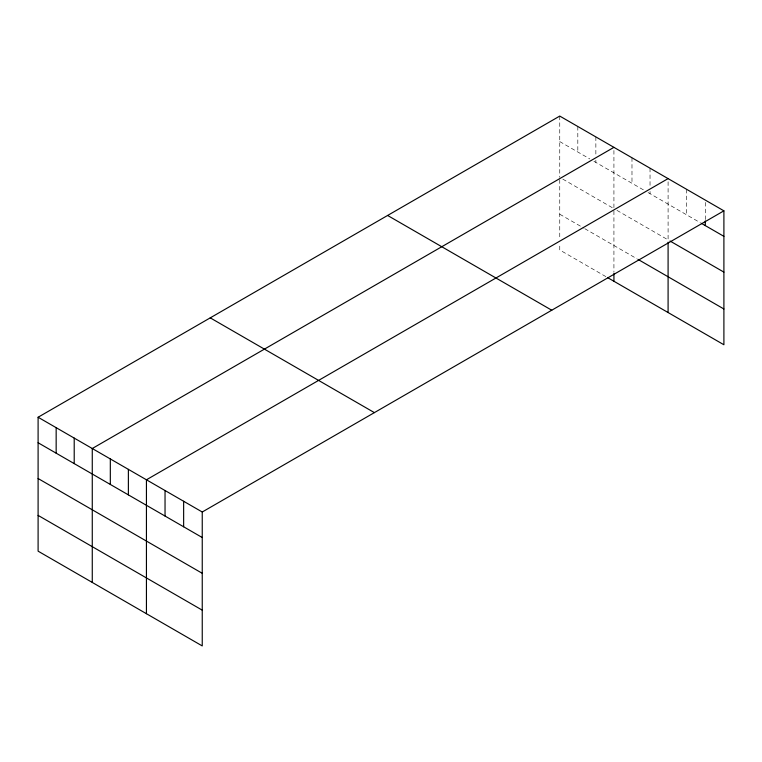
<?xml version="1.0" encoding="UTF-8"?>
<svg xmlns="http://www.w3.org/2000/svg" width="762" height="762" viewBox="0 0 762 762"><rect width="100%" height="100%" fill="white"/><g stroke="black" fill="none" stroke-linecap="round" stroke-linejoin="round"><path stroke-width="0.57" stroke-dasharray="3.81 2.86" d="M559.756 116.072L559.756 177.355M559.756 141.58L589.845 158.953M593.865 161.268L644.014 190.224M648.033 192.538L700.402 222.78M562.766 179.089L613.924 208.626L613.924 147.342M616.934 210.36L668.093 239.897L668.093 178.613M559.756 214.217L583.835 228.114M584.835 228.695L636.994 258.804M605.895 276.625L559.756 249.993L559.756 243.278M705.298 202.416L705.298 219.808M686.695 189.357L686.695 214.865M650.034 168.192L650.034 186.738M650.034 191.376L650.034 193.7M631.984 157.763L631.984 183.271M613.924 210.931L613.924 272.32M595.865 136.912L595.865 155.467M595.865 160.106L595.865 162.43M577.815 126.492L577.815 152M559.756 179.661L559.756 238.811"/><path stroke-width="1.14" d="M38.1 417.243L202.244 512.007L202.244 645.928L38.1 551.164L38.1 417.243L559.756 116.072L723.9 210.836L723.9 344.757L607.905 277.787M613.924 147.342L92.269 448.513L92.269 582.435M668.093 178.613L146.437 479.793L146.437 613.715M202.244 512.007L723.9 210.836M701.383 223.342L723.9 236.344M670.046 241.03L723.9 272.12M637.994 259.385L723.9 308.981M387.61 215.456L551.755 310.22M210.245 317.859L374.39 412.623M38.1 442.751L202.244 537.524M38.1 478.526L202.244 573.3M38.1 515.388L202.244 610.152M705.298 220.97L705.298 225.6M668.093 242.202L668.093 312.534M613.924 273.434L613.924 281.264M183.642 501.272L183.642 526.78M165.04 490.528L165.04 516.036M128.378 469.363L128.378 494.871M110.319 458.943L110.319 484.451M74.209 438.093L74.209 463.601M56.159 427.673L56.159 453.18"/></g></svg>
